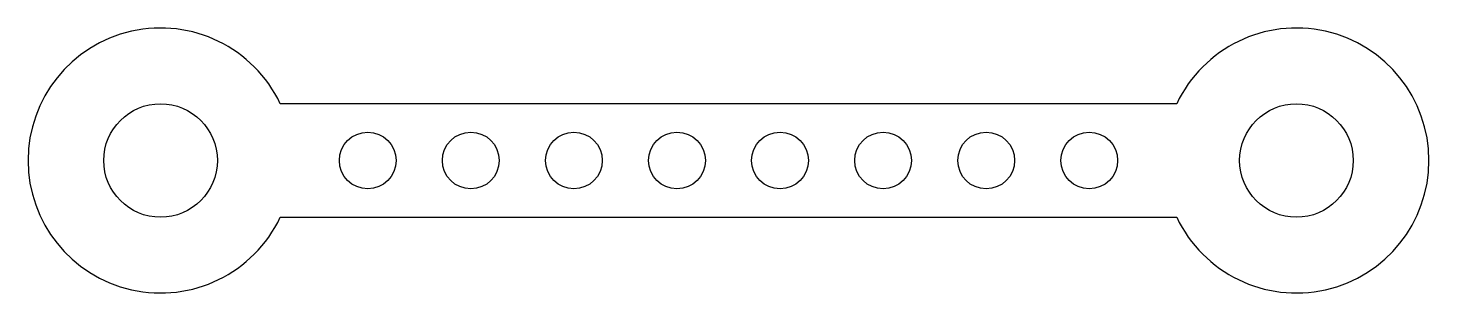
# Model space of a CAD drawing. Header units: metres. Extents: x -35 to 335, y -35 to 35.
import ezdxf

# ---------------------------------------------------------------- set-up
doc = ezdxf.new("R2010")
doc.units = ezdxf.units.M

msp = doc.modelspace()

# ---------------------------------------------------------------- linework, layer by layer
at = {"layer": 'PARAMETRIX'}
for p, q in [((268.3772, 15), (31.6228, 15)), ((31.6228, -15), (268.3772, -15))]:
    msp.add_line(p, q, dxfattribs=at)
for centre, radius in [((0, 0), 15), ((300, 0), 15), ((54.7222, 0), 7.5), ((81.9444, 0), 7.5), ((109.1667, 0), 7.5), ((136.3889, 0), 7.5), ((163.6111, 0), 7.5), ((190.8333, 0), 7.5), ((218.0556, 0), 7.5), ((245.2778, 0), 7.5)]:
    msp.add_circle(centre, radius, dxfattribs=at)
for centre, start, end in [((0, 0), 25.3769, 334.6231), ((300, 0), 205.3769, 154.6231)]:
    msp.add_arc(centre, 35, start, end, dxfattribs=at)

doc.saveas('drawing.dxf')
